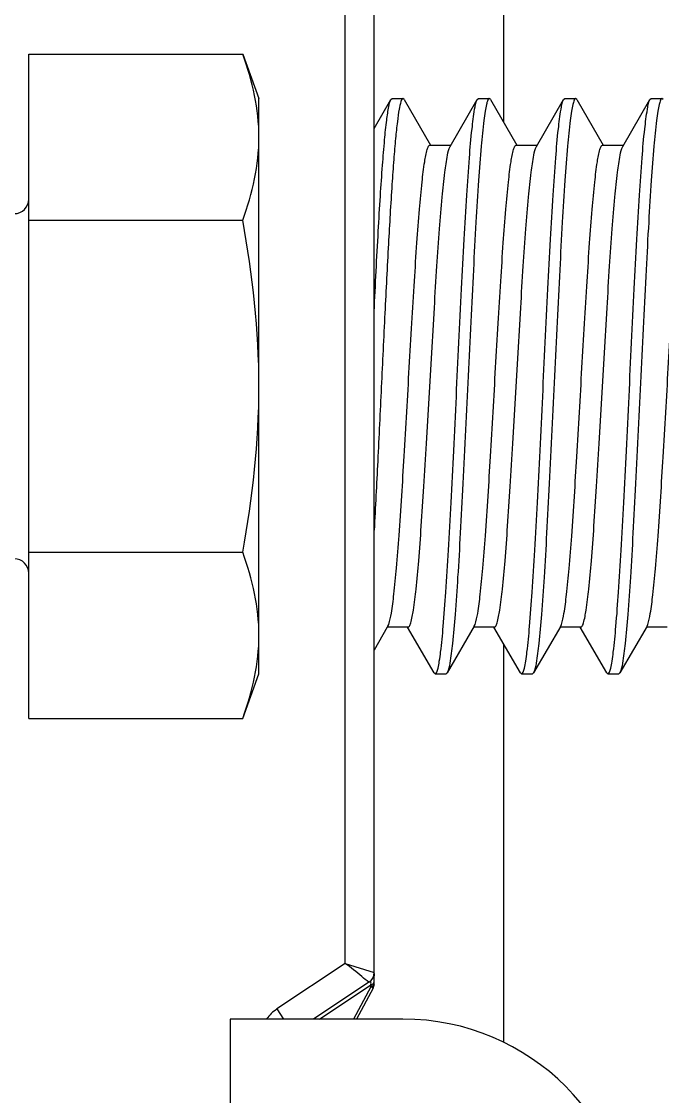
# Model space of a CAD drawing. Extents: x -427546 to -314919, y 698702 to 968782.
# Drawn here: x -410247.2 to -410190.3, y 889898.4 to 889993.9 of the extents above; entities that cross this region are included whole.
import ezdxf

# ---------------------------------------------------------------- set-up
doc = ezdxf.new("R2010")
doc.units = 0
doc.header["$LTSCALE"] = 1000
doc.header["$MEASUREMENT"] = 0
doc.layers.get('0').update_dxf_attribs({"linetype": 'CONTINUOUS'})

msp = doc.modelspace()

# ---------------------------------------------------------------- linework, layer by layer
for p, q in [((-410204.391, 890019.802), (-410204.391, 889984.948)), ((-410215.891, 889909.414), (-410215.891, 890014.424)), ((-410218.446, 889910.235), (-410218.446, 890012.785)), ((-410246.556, 889991.018), (-410227.551, 889991.018)), ((-410246.556, 889932.002), (-410246.556, 889991.018)), ((-410227.551, 889991.018), (-410226.113, 889987.065)), ((-410226.113, 889935.956), (-410226.113, 889987.065)), ((-410214.395, 889986.979), (-410214.295, 889987.065)), ((-410214.295, 889987.065), (-410213.335, 889987.065)), ((-410214.295, 889987.065), (-410213.335, 889987.065)), ((-410213.335, 889987.065), (-410213.349, 889987.063)), ((-410213.234, 889986.978), (-410213.335, 889987.065)), ((-410206.729, 889986.979), (-410206.628, 889987.065)), ((-410206.628, 889987.065), (-410205.668, 889987.065)), ((-410206.628, 889987.065), (-410205.668, 889987.065)), ((-410205.668, 889987.065), (-410205.682, 889987.063)), ((-410205.568, 889986.978), (-410205.668, 889987.065)), ((-410199.062, 889986.979), (-410198.962, 889987.065)), ((-410198.962, 889987.065), (-410198.002, 889987.065)), ((-410198.962, 889987.065), (-410198.002, 889987.065)), ((-410198.002, 889987.065), (-410198.016, 889987.063)), ((-410197.901, 889986.978), (-410198.002, 889987.065)), ((-410191.396, 889986.979), (-410191.296, 889987.065)), ((-410191.296, 889987.065), (-410190.335, 889987.065)), ((-410191.296, 889987.065), (-410190.335, 889987.065)), ((-410190.335, 889987.065), (-410190.349, 889987.063)), ((-410190.235, 889986.978), (-410190.335, 889987.065)), ((-410215.891, 889984.408), (-410214.395, 889986.979)), ((-410213.234, 889986.978), (-410210.885, 889982.925)), ((-410209.148, 889982.822), (-410206.729, 889986.979)), ((-410205.568, 889986.978), (-410203.218, 889982.925)), ((-410201.481, 889982.822), (-410199.062, 889986.979)), ((-410197.901, 889986.978), (-410195.552, 889982.925)), ((-410193.815, 889982.822), (-410191.396, 889986.979)), ((-410210.945, 889982.925), (-410209.088, 889982.925)), ((-410203.278, 889982.925), (-410201.421, 889982.925)), ((-410195.612, 889982.925), (-410193.755, 889982.925)), ((-410246.556, 889976.264), (-410227.551, 889976.264)), ((-410246.556, 889946.756), (-410227.551, 889946.756)), ((-410214.658, 889940.199), (-410214.718, 889940.095)), ((-410214.658, 889940.199), (-410214.587, 889940.358)), ((-410206.991, 889940.199), (-410209.401, 889936.042)), ((-410206.991, 889940.199), (-410206.922, 889940.352)), ((-410199.325, 889940.199), (-410201.734, 889936.042)), ((-410199.325, 889940.199), (-410199.258, 889940.346)), ((-410191.658, 889940.199), (-410194.068, 889936.042)), ((-410191.658, 889940.199), (-410191.594, 889940.341)), ((-410214.718, 889940.095), (-410215.891, 889938.073)), ((-410212.861, 889940.095), (-410214.718, 889940.095)), ((-410210.562, 889936.042), (-410212.921, 889940.095)), ((-410205.195, 889940.095), (-410207.051, 889940.095)), ((-410202.896, 889936.042), (-410205.254, 889940.095)), ((-410197.528, 889940.095), (-410199.385, 889940.095)), ((-410195.229, 889936.042), (-410197.588, 889940.095)), ((-410189.862, 889940.095), (-410191.718, 889940.095)), ((-410204.391, 889938.612), (-410204.391, 889903.219)), ((-410227.551, 889932.002), (-410226.113, 889935.955)), ((-410210.562, 889936.042), (-410210.462, 889935.955)), ((-410210.462, 889935.955), (-410210.448, 889935.957)), ((-410210.462, 889935.955), (-410209.501, 889935.955)), ((-410210.462, 889935.955), (-410209.501, 889935.955)), ((-410209.401, 889936.042), (-410209.501, 889935.955)), ((-410202.896, 889936.042), (-410202.795, 889935.955)), ((-410202.795, 889935.955), (-410202.781, 889935.957)), ((-410202.795, 889935.955), (-410201.835, 889935.955)), ((-410202.795, 889935.955), (-410201.835, 889935.955)), ((-410201.734, 889936.042), (-410201.835, 889935.955)), ((-410195.229, 889936.042), (-410195.129, 889935.955)), ((-410195.129, 889935.955), (-410195.115, 889935.957)), ((-410195.129, 889935.955), (-410194.169, 889935.955)), ((-410195.129, 889935.955), (-410194.169, 889935.955)), ((-410194.068, 889936.042), (-410194.169, 889935.955)), ((-410246.556, 889932.002), (-410227.551, 889932.002)), ((-410218.446, 889910.235), (-410224.519, 889906.186)), ((-410218.446, 889910.235), (-410215.891, 889909.414)), ((-410215.891, 889908.404), (-410215.891, 889909.401)), ((-410215.891, 889909.335), (-410215.891, 889909.129)), ((-410216.346, 889908.564), (-410221.257, 889905.29)), ((-410220.737, 889905.29), (-410216.18, 889908.328)), ((-410216.18, 889908.148), (-410217.711, 889905.29)), ((-410215.981, 889908.042), (-410217.456, 889905.29)), ((-410216.18, 889908.148), (-410216.18, 889908.328)), ((-410215.981, 889908.042), (-410216.18, 889908.148)), ((-410216.052, 889908.203), (-410216.157, 889908.156)), ((-410224.519, 889906.186), (-410223.922, 889905.29)), ((-410213.335, 889905.29), (-410228.668, 889905.29)), ((-410228.668, 889905.29), (-410228.668, 889892.512))]:
    msp.add_line(p, q)
for centre, radius, start, end in [((-410247.834, 889978.121), 1.278, 270, 0), ((-410247.834, 889944.9), 1.278, 0, 90), ((-410216.913, 889909.414), 1.022, 303.69007, 0), ((-410216.491, 889909.064), 0.968, 288.76657, 290.2059), ((-410216.327, 889908.705), 0.572, 298.7157, 301.89187), ((-410216.657, 889908.404), 0.767, 331.81608, 0), ((-410222.535, 889903.209), 3.578, 123.69007, 144.1234), ((-410213.335, 889884.846), 20.444, 0, 90)]:
    msp.add_arc(centre, radius, start, end)
for points, knots in [([(-410226.113, 889983.641), (-410226.113, 889984.883), (-410226.39, 889987.403), (-410227.116, 889989.821), (-410227.551, 889991.018)], [0, 0, 0, 0, 0.493589, 1, 1, 1, 1]), ([(-410213.349, 889987.063), (-410213.446, 889987.04), (-410213.555, 889986.638), (-410213.702, 889986.018), (-410213.847, 889984.884), (-410214.002, 889983.41), (-410214.156, 889981.544), (-410214.377, 889978.423), (-410214.642, 889973.872), (-410214.948, 889967.867), (-410215.255, 889961.433), (-410215.562, 889955.004), (-410215.778, 889950.769), (-410215.89, 889948.727)], [0, 0, 0, 0, 0.007805, 0.026033, 0.05491, 0.094055, 0.142842, 0.200464, 0.338231, 0.498126, 0.669393, 0.840521, 1, 1, 1, 1]), ([(-410205.682, 889987.063), (-410205.742, 889987.049), (-410205.838, 889986.842), (-410205.937, 889986.484), (-410206.049, 889985.869), (-410206.215, 889984.644), (-410206.411, 889982.588), (-410206.634, 889979.577), (-410206.859, 889975.91), (-410207.086, 889971.724), (-410207.314, 889967.168), (-410207.618, 889960.837), (-410207.914, 889954.578), (-410208.226, 889948.619), (-410208.45, 889944.74), (-410208.681, 889941.474), (-410208.883, 889938.914), (-410209.127, 889937.205), (-410209.252, 889936.299), (-410209.401, 889936.043)], [0, 0, 0, 0, 0.00361, 0.011255, 0.023204, 0.039415, 0.084097, 0.143782, 0.216343, 0.299177, 0.389297, 0.483455, 0.670273, 0.756196, 0.832918, 0.89768, 0.94817, 0.98262, 1, 1, 1, 1]), ([(-410198.016, 889987.063), (-410198.076, 889987.049), (-410198.171, 889986.842), (-410198.27, 889986.484), (-410198.382, 889985.869), (-410198.549, 889984.644), (-410198.744, 889982.588), (-410198.968, 889979.577), (-410199.193, 889975.909), (-410199.42, 889971.723), (-410199.648, 889967.166), (-410199.951, 889960.836), (-410200.247, 889954.577), (-410200.56, 889948.618), (-410200.784, 889944.74), (-410201.014, 889941.474), (-410201.217, 889938.914), (-410201.46, 889937.205), (-410201.586, 889936.299), (-410201.734, 889936.043)], [0, 0, 0, 0, 0.00361, 0.011257, 0.023207, 0.03942, 0.084107, 0.143795, 0.216358, 0.299194, 0.38932, 0.48348, 0.67029, 0.756208, 0.832927, 0.897686, 0.948174, 0.982621, 1, 1, 1, 1]), ([(-410190.349, 889987.063), (-410190.409, 889987.049), (-410190.505, 889986.842), (-410190.604, 889986.485), (-410190.716, 889985.869), (-410190.882, 889984.644), (-410191.078, 889982.588), (-410191.301, 889979.577), (-410191.526, 889975.91), (-410191.753, 889971.723), (-410191.981, 889967.167), (-410192.285, 889960.837), (-410192.581, 889954.578), (-410192.894, 889948.619), (-410193.118, 889944.74), (-410193.348, 889941.474), (-410193.551, 889938.914), (-410193.794, 889937.205), (-410193.919, 889936.299), (-410194.068, 889936.043)], [0, 0, 0, 0, 0.003609, 0.011254, 0.023203, 0.039414, 0.084098, 0.143785, 0.216348, 0.299182, 0.389306, 0.483467, 0.670283, 0.7562, 0.83292, 0.897683, 0.948173, 0.982621, 1, 1, 1, 1]), ([(-410215.891, 889968.156), (-410215.773, 889970.534), (-410215.599, 889973.953), (-410215.342, 889978.28), (-410215.16, 889980.987), (-410214.976, 889983.234), (-410214.807, 889984.984), (-410214.621, 889986.167), (-410214.503, 889986.792), (-410214.395, 889986.979)], [0, 0, 0, 0, 0.377827, 0.543307, 0.687889, 0.808224, 0.901551, 0.96582, 1, 1, 1, 1]), ([(-410210.448, 889935.957), (-410210.388, 889935.971), (-410210.292, 889936.179), (-410210.194, 889936.535), (-410210.081, 889937.151), (-410209.915, 889938.376), (-410209.719, 889940.432), (-410209.496, 889943.443), (-410209.271, 889947.11), (-410209.044, 889951.298), (-410208.816, 889955.854), (-410208.512, 889962.186), (-410208.216, 889968.446), (-410207.903, 889974.405), (-410207.679, 889978.284), (-410207.449, 889981.55), (-410207.246, 889984.109), (-410207.003, 889985.818), (-410206.878, 889986.722), (-410206.729, 889986.979)], [0, 0, 0, 0, 0.003605, 0.011246, 0.023192, 0.039401, 0.084083, 0.143772, 0.216343, 0.299189, 0.389323, 0.483494, 0.670333, 0.756261, 0.832983, 0.897738, 0.948215, 0.982645, 1, 1, 1, 1]), ([(-410202.781, 889935.957), (-410202.721, 889935.972), (-410202.626, 889936.179), (-410202.527, 889936.536), (-410202.415, 889937.151), (-410202.248, 889938.376), (-410202.053, 889940.433), (-410201.83, 889943.444), (-410201.604, 889947.112), (-410201.377, 889951.299), (-410201.149, 889955.856), (-410200.846, 889962.187), (-410200.55, 889968.447), (-410200.237, 889974.406), (-410200.013, 889978.285), (-410199.782, 889981.55), (-410199.58, 889984.109), (-410199.336, 889985.818), (-410199.211, 889986.722), (-410199.062, 889986.979)], [0, 0, 0, 0, 0.003608, 0.011251, 0.0232, 0.039412, 0.0841, 0.143792, 0.216367, 0.299219, 0.389358, 0.48353, 0.670361, 0.756278, 0.832994, 0.897746, 0.94822, 0.982647, 1, 1, 1, 1]), ([(-410195.115, 889935.957), (-410195.055, 889935.971), (-410194.96, 889936.178), (-410194.861, 889936.535), (-410194.749, 889937.15), (-410194.582, 889938.376), (-410194.386, 889940.432), (-410194.163, 889943.443), (-410193.938, 889947.11), (-410193.711, 889951.298), (-410193.483, 889955.854), (-410193.179, 889962.186), (-410192.883, 889968.445), (-410192.57, 889974.405), (-410192.346, 889978.284), (-410192.116, 889981.55), (-410191.913, 889984.109), (-410191.67, 889985.818), (-410191.545, 889986.722), (-410191.396, 889986.979)], [0, 0, 0, 0, 0.003605, 0.011246, 0.023191, 0.0394, 0.084081, 0.143769, 0.21634, 0.299187, 0.389322, 0.483492, 0.670333, 0.756258, 0.832977, 0.897734, 0.948214, 0.982646, 1, 1, 1, 1]), ([(-410227.551, 889976.264), (-410227.116, 889977.461), (-410226.39, 889979.88), (-410226.113, 889982.4), (-410226.113, 889983.641)], [0, 0, 0, 0, 0.506411, 1, 1, 1, 1]), ([(-410214.587, 889940.358), (-410214.471, 889940.675), (-410214.313, 889941.573), (-410214.095, 889943.24), (-410213.881, 889945.545), (-410213.564, 889949.629), (-410213.197, 889955.573), (-410212.842, 889961.864), (-410212.544, 889967.053), (-410212.32, 889970.746), (-410212.098, 889974.119), (-410211.878, 889977.053), (-410211.657, 889979.456), (-410211.452, 889981.218), (-410211.252, 889982.307), (-410211.103, 889982.782), (-410210.994, 889982.925), (-410210.945, 889982.925)], [0, 0, 0, 0, 0.023657, 0.063412, 0.118049, 0.185727, 0.350546, 0.535324, 0.627293, 0.714724, 0.794598, 0.864159, 0.92102, 0.963257, 0.989538, 0.996565, 1, 1, 1, 1]), ([(-410212.861, 889940.095), (-410212.811, 889940.095), (-410212.699, 889940.245), (-410212.547, 889940.738), (-410212.344, 889941.869), (-410212.135, 889943.697), (-410211.91, 889946.188), (-410211.686, 889949.221), (-410211.459, 889952.701), (-410211.231, 889956.497), (-410210.928, 889961.792), (-410210.632, 889967.042), (-410210.32, 889972.054), (-410210.095, 889975.334), (-410209.867, 889978.111), (-410209.658, 889980.303), (-410209.426, 889981.795), (-410209.284, 889982.588), (-410209.148, 889982.822)], [0, 0, 0, 0, 0.003516, 0.010771, 0.037949, 0.081609, 0.140308, 0.211978, 0.294061, 0.383613, 0.477416, 0.664254, 0.750572, 0.827952, 0.893624, 0.945254, 0.981055, 1, 1, 1, 1]), ([(-410206.922, 889940.352), (-410206.806, 889940.667), (-410206.649, 889941.562), (-410206.43, 889943.223), (-410206.217, 889945.525), (-410205.899, 889949.608), (-410205.532, 889955.552), (-410205.177, 889961.845), (-410204.878, 889967.037), (-410204.655, 889970.733), (-410204.432, 889974.11), (-410204.212, 889977.046), (-410203.991, 889979.452), (-410203.786, 889981.216), (-410203.586, 889982.306), (-410203.437, 889982.782), (-410203.327, 889982.925), (-410203.278, 889982.925)], [0, 0, 0, 0, 0.023519, 0.06316, 0.117709, 0.18533, 0.350118, 0.534956, 0.626978, 0.714471, 0.794408, 0.86403, 0.920944, 0.963223, 0.989529, 0.996563, 1, 1, 1, 1]), ([(-410205.195, 889940.095), (-410205.144, 889940.095), (-410205.033, 889940.245), (-410204.881, 889940.738), (-410204.677, 889941.869), (-410204.468, 889943.697), (-410204.243, 889946.188), (-410204.019, 889949.221), (-410203.792, 889952.701), (-410203.565, 889956.497), (-410203.261, 889961.792), (-410202.965, 889967.042), (-410202.654, 889972.054), (-410202.429, 889975.334), (-410202.201, 889978.111), (-410201.992, 889980.303), (-410201.76, 889981.795), (-410201.618, 889982.588), (-410201.481, 889982.822)], [0, 0, 0, 0, 0.003516, 0.010771, 0.037949, 0.081609, 0.140308, 0.211978, 0.294061, 0.383613, 0.477416, 0.664254, 0.750572, 0.827952, 0.893624, 0.945254, 0.981055, 1, 1, 1, 1]), ([(-410199.258, 889940.346), (-410199.141, 889940.659), (-410198.984, 889941.55), (-410198.765, 889943.207), (-410198.552, 889945.506), (-410198.234, 889949.586), (-410197.867, 889955.531), (-410197.511, 889961.826), (-410197.213, 889967.021), (-410196.989, 889970.72), (-410196.766, 889974.1), (-410196.546, 889977.04), (-410196.325, 889979.448), (-410196.12, 889981.214), (-410195.92, 889982.305), (-410195.771, 889982.782), (-410195.661, 889982.925), (-410195.612, 889982.925)], [0, 0, 0, 0, 0.023381, 0.062907, 0.11737, 0.184933, 0.349689, 0.534588, 0.626663, 0.714217, 0.794218, 0.863901, 0.920868, 0.963188, 0.98952, 0.996561, 1, 1, 1, 1]), ([(-410197.528, 889940.095), (-410197.478, 889940.095), (-410197.366, 889940.245), (-410197.214, 889940.738), (-410197.011, 889941.869), (-410196.802, 889943.697), (-410196.577, 889946.188), (-410196.353, 889949.221), (-410196.126, 889952.701), (-410195.898, 889956.497), (-410195.595, 889961.792), (-410195.299, 889967.042), (-410194.987, 889972.054), (-410194.763, 889975.334), (-410194.535, 889978.111), (-410194.325, 889980.303), (-410194.093, 889981.795), (-410193.951, 889982.588), (-410193.815, 889982.822)], [0, 0, 0, 0, 0.003516, 0.010771, 0.037949, 0.081609, 0.140308, 0.211978, 0.294061, 0.383613, 0.477416, 0.664254, 0.750571, 0.827952, 0.893624, 0.945254, 0.981055, 1, 1, 1, 1]), ([(-410191.594, 889940.341), (-410191.476, 889940.651), (-410191.32, 889941.539), (-410191.1, 889943.191), (-410190.887, 889945.486), (-410190.569, 889949.565), (-410190.202, 889955.51), (-410189.846, 889961.807), (-410189.547, 889967.006), (-410189.324, 889970.708), (-410189.1, 889974.091), (-410188.88, 889977.033), (-410188.659, 889979.444), (-410188.454, 889981.212), (-410188.254, 889982.304), (-410188.104, 889982.781), (-410187.994, 889982.925), (-410187.945, 889982.925)], [0, 0, 0, 0, 0.023243, 0.062653, 0.117029, 0.184534, 0.349259, 0.534218, 0.626347, 0.713963, 0.794028, 0.863772, 0.920792, 0.963153, 0.989511, 0.996558, 1, 1, 1, 1]), ([(-410226.113, 889939.379), (-410226.113, 889940.621), (-410226.39, 889943.141), (-410227.116, 889945.559), (-410227.551, 889946.756)], [0, 0, 0, 0, 0.493589, 1, 1, 1, 1]), ([(-410227.551, 889932.002), (-410227.116, 889933.199), (-410226.39, 889935.617), (-410226.113, 889938.138), (-410226.113, 889939.379)], [0, 0, 0, 0, 0.506411, 1, 1, 1, 1]), ([(-410216.346, 889908.564), (-410216.572, 889908.712), (-410217.24, 889909.312), (-410217.956, 889909.847), (-410218.446, 889910.235)], [0, 0, 0, 0, 0.301655, 1, 1, 1, 1]), ([(-410216.18, 889908.328), (-410216.163, 889908.413), (-410216.129, 889908.629), (-410216.307, 889908.59), (-410216.346, 889908.564)], [0, 0, 0, 0, 0.652586, 1, 1, 1, 1]), ([(-410216.18, 889908.328), (-410216.151, 889908.337), (-410216.058, 889908.374), (-410215.966, 889908.43), (-410215.925, 889908.487)], [0, 0, 0, 0, 0.298151, 1, 1, 1, 1]), ([(-410215.925, 889908.487), (-410215.914, 889908.502), (-410215.897, 889908.532), (-410215.891, 889908.567), (-410215.891, 889908.584)], [0, 0, 0, 0, 0.519447, 1, 1, 1, 1])]:
    msp.add_open_spline(points, degree=3, knots=knots)
for points in [[(-410226.113, 889961.51), (-410226.113, 889966.452), (-410226.667, 889971.403), (-410227.551, 889976.264)], [(-410227.551, 889946.756), (-410226.667, 889951.618), (-410226.113, 889956.569), (-410226.113, 889961.51)], [(-410215.891, 889908.404), (-410215.891, 889908.328), (-410215.96, 889908.26), (-410216.025, 889908.219)]]:
    msp.add_open_spline(points, degree=3)

doc.saveas('drawing.dxf')
